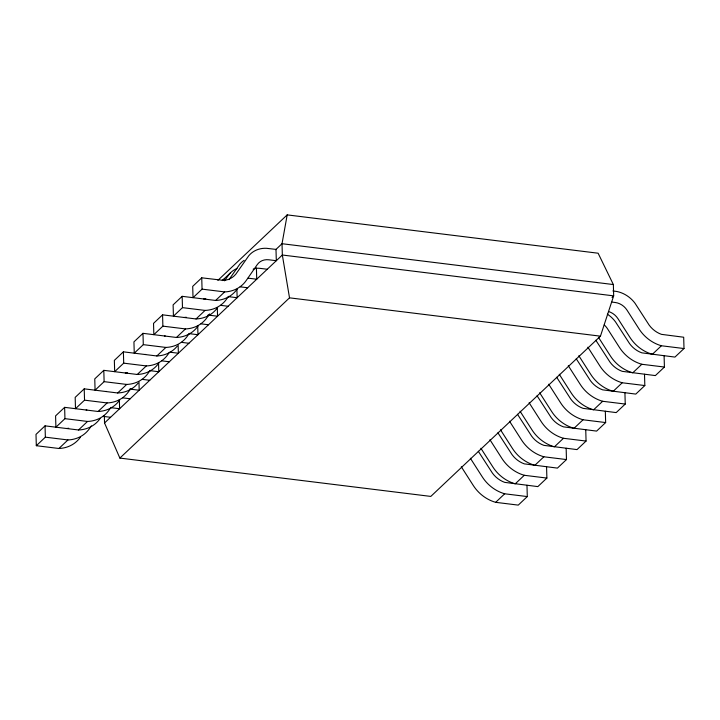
<?xml version="1.0" encoding="UTF-8"?>
<svg xmlns="http://www.w3.org/2000/svg" width="720" height="720" viewBox="0 0 720 720"><rect width="100%" height="100%" fill="white"/><g stroke="black" fill="none" stroke-linecap="round" stroke-linejoin="round"><path stroke-width="1.08" d="M119.871 458.082L430.803 496.413L600.444 336.168L613.674 295.866L613.359 284.553L598.122 253.215L287.19 214.884L282.024 243.711L282.339 255.015L289.512 297.837L119.871 458.082L104.535 422.973L104.337 415.773M91.386 425.853L89.55 428.499A35.172 30.231 46.6 0 1 67.95 439.947L58.905 448.488L36.315 445.707L36 434.394L45.045 425.853L78.498 429.984A35.172 30.231 46.6 0 0 100.098 418.536M110.97 407.349L109.143 409.995A35.172 30.231 46.6 0 1 87.534 421.443L78.498 429.984M130.563 388.845L128.727 391.491A35.172 30.231 46.6 0 1 107.127 402.939L98.082 411.48L64.629 407.349L55.584 415.89L55.908 427.203L64.944 418.662L64.629 407.349M150.147 370.341L148.32 372.987A35.172 30.231 46.6 0 1 126.711 384.435L117.675 392.976L84.213 388.845L75.177 397.386L75.492 408.699L84.537 400.158L84.213 388.845M169.128 352.719L167.904 354.483A35.172 30.231 46.6 0 1 146.304 365.931L137.259 374.472L103.806 370.341L94.761 378.882L95.076 390.195L104.121 381.654L103.806 370.341M224.541 280.809L229.257 274.158A27.333 23.49 46.6 0 1 236.988 268.497M189.324 333.342L187.497 335.979A35.172 30.231 46.6 0 1 165.888 347.427L156.843 355.968L123.39 351.837L114.354 360.378L114.669 371.691L123.705 363.15L123.39 351.837M228.969 279.666L239.805 264.195A27.333 23.49 46.6 0 1 244.107 260.361M209.529 313.956L207.081 317.475A35.172 30.231 46.6 0 1 185.472 328.923L176.436 337.464L142.983 333.333L133.938 341.874L134.253 353.187L143.298 344.646L142.983 333.333M228.501 296.334L226.674 298.971A35.172 30.231 46.6 0 1 205.065 310.419L196.02 318.96L162.567 314.829L153.531 323.37L153.846 334.683L162.882 326.142L162.567 314.829M182.16 296.325L173.115 304.866L173.43 316.179L182.475 307.638L182.16 296.325L215.613 300.456A35.172 30.231 46.6 0 0 237.222 289.008M201.744 277.821L192.708 286.362L193.023 297.675L202.059 289.134L201.744 277.821L223.983 280.422A22.995 19.764 46.6 0 0 235.854 274.122L248.841 255.654A27.333 23.49 46.6 0 1 266.391 248.292L275.994 249.399L276.309 260.712L268.785 259.785A15.147 13.023 46.6 0 0 257.256 264.618L246.258 280.467A35.172 30.231 46.6 0 1 224.649 291.915L215.613 300.456M36.315 445.707L45.36 437.166L45.045 425.853M217.872 280.368L287.19 214.884M222.273 280.575L230.562 272.745M275.679 249.696L282.024 243.711L613.359 284.553M104.535 422.973L282.339 255.015L613.674 295.866L612.036 297.405M461.304 466.776L473.265 485.451A35.172 30.231 46.6 0 0 495.666 502.326L504.702 493.785L527.292 496.575L526.977 485.262M546.57 466.758L546.885 478.071L524.295 475.281L515.25 483.822A35.172 30.231 46.6 0 1 492.858 466.947L480.897 448.272M566.154 448.254L566.469 459.567L543.879 456.786L534.843 465.318A35.172 30.231 46.6 0 1 512.442 448.443L500.481 429.768M585.747 429.75L586.062 441.063L563.472 438.282L554.427 446.814A35.172 30.231 46.6 0 1 532.026 429.939L520.074 411.264M605.331 411.246L605.646 422.559L583.056 419.778L574.02 428.31A35.172 30.231 46.6 0 1 551.619 411.444L539.658 392.76M624.924 392.742L625.239 404.055L602.649 401.274L593.604 409.815A35.172 30.231 46.6 0 1 571.203 392.94L559.251 374.256M644.508 374.238L644.823 385.551L622.233 382.77L613.188 391.311A35.172 30.231 46.6 0 1 590.796 374.436L578.835 355.752M664.092 355.734L664.416 367.047L641.817 364.266L632.781 372.807A35.172 30.231 46.6 0 1 610.38 355.932L598.428 337.248M612.873 290.925L616.941 291.51A27.333 23.49 46.6 0 1 635.022 303.255L649.134 325.071A22.995 19.764 46.6 0 0 661.437 334.35L683.685 337.23L684 348.543L661.41 345.762L652.365 354.303A35.172 30.231 46.6 0 1 629.973 337.428L618.012 318.744A15.147 13.023 46.6 0 0 608.436 311.499M527.292 496.575L518.256 505.116L495.666 502.326M546.885 478.071L537.84 486.612L504.738 482.373A22.995 19.764 46.6 0 1 492.426 473.103L478.314 451.287M566.469 459.567L557.433 468.108L524.322 463.869A22.995 19.764 46.6 0 1 512.019 454.599L497.907 432.783M586.062 441.063L577.017 449.604L543.915 445.365A22.995 19.764 46.6 0 1 531.603 436.095L517.491 414.279M605.646 422.559L596.61 431.1L563.499 426.861A22.995 19.764 46.6 0 1 551.187 417.591L537.075 395.775M625.239 404.055L616.194 412.596L583.092 408.357A22.995 19.764 46.6 0 1 570.78 399.087L556.668 377.271M644.823 385.551L635.787 394.092L602.676 389.853A22.995 19.764 46.6 0 1 590.364 380.583L576.252 358.767M664.416 367.047L655.371 375.588L622.269 371.349A22.995 19.764 46.6 0 1 609.957 362.079L595.845 340.263M684 348.543L674.955 357.084L641.853 352.845A22.995 19.764 46.6 0 1 629.541 343.575L615.429 321.759A27.333 23.49 46.6 0 0 607.329 314.154M203.652 298.98L204.39 298.917A22.995 19.764 46.6 0 0 205.794 298.719M184.068 317.475L184.806 317.421A22.995 19.764 46.6 0 0 186.21 317.223M164.475 335.979L165.213 335.925M144.891 354.483L145.629 354.429M125.298 372.987L126.036 372.933A22.995 19.764 46.6 0 0 127.449 372.726M105.714 391.491L106.452 391.437M86.121 409.995L86.868 409.941M66.537 428.499L67.275 428.445A22.995 19.764 46.6 0 0 68.679 428.238M611.946 302.085L615.177 302.481A15.147 13.023 46.6 0 1 627.057 310.203L639.009 328.887A35.172 30.231 46.6 0 0 661.41 345.762M267.273 269.253L259.74 268.326A15.147 13.023 46.6 0 0 253.152 269.172M240.156 286.83L247.68 287.757M289.512 297.837L600.444 336.168M202.059 289.134L224.649 291.915M220.563 305.334L228.096 306.261M182.475 307.638L205.065 310.419M200.979 323.838L208.503 324.765M162.882 326.142L185.472 328.923M181.386 342.342L188.919 343.269M143.298 344.646L165.888 347.427M161.802 360.846L169.326 361.773M123.705 363.15L146.304 365.931M142.209 379.35L149.742 380.277M104.121 381.654L126.711 384.435M122.625 397.845L130.158 398.781M84.537 400.158L107.127 402.939M103.032 416.349L110.565 417.285M64.944 418.662L87.534 421.443M45.36 437.166L67.95 439.947M587.88 347.211L599.832 365.895A35.172 30.231 46.6 0 0 622.233 382.77M568.287 365.715L580.248 384.399A35.172 30.231 46.6 0 0 602.649 401.274M548.703 384.219L560.655 402.903A35.172 30.231 46.6 0 0 583.056 419.778M529.11 402.723L541.071 421.407A35.172 30.231 46.6 0 0 563.472 438.282M509.526 421.227L521.487 439.911A35.172 30.231 46.6 0 0 543.879 456.786M489.933 439.731L501.894 458.415A35.172 30.231 46.6 0 0 524.295 475.281M470.349 458.235L482.31 476.91A35.172 30.231 46.6 0 0 504.702 493.785M256.41 267.903L256.725 279.216L249.192 278.289A15.147 13.023 46.6 0 0 248.04 278.19M236.907 289.494L237.132 297.72L229.608 296.793A15.147 13.023 46.6 0 0 228.456 296.694M217.314 307.998L217.548 316.224L210.015 315.297A15.147 13.023 46.6 0 0 207.729 315.198M197.703 325.476L197.955 334.728L190.431 333.801A15.147 13.023 46.6 0 0 189.279 333.702M178.137 345.006L178.371 353.232L170.838 352.305A15.147 13.023 46.6 0 0 169.695 352.206M158.553 363.51L158.787 371.736L151.254 370.809A15.147 13.023 46.6 0 0 150.102 370.71M138.969 382.014L139.194 390.24L131.661 389.313A15.147 13.023 46.6 0 0 129.375 389.214M119.349 399.483L119.61 408.744L112.077 407.817A15.147 13.023 46.6 0 0 110.925 407.718M177.201 346.185A35.172 30.231 46.6 0 1 156.843 355.968M158.868 363.024A35.172 30.231 46.6 0 1 137.259 374.472M198.045 326.016A35.172 30.231 46.6 0 1 176.436 337.464M138.024 383.193A35.172 30.231 46.6 0 1 117.675 392.976M119.691 400.032A35.172 30.231 46.6 0 1 98.082 411.48M641.817 364.266A35.172 30.231 46.6 0 1 619.425 347.391L607.464 328.707A15.147 13.023 46.6 0 0 604.242 324.963M217.629 307.512A35.172 30.231 46.6 0 1 196.02 318.96M222.966 280.008A27.333 23.49 46.6 0 1 224.523 278.865M80.514 437.04A35.172 30.231 46.6 0 1 58.905 448.488"/></g></svg>
